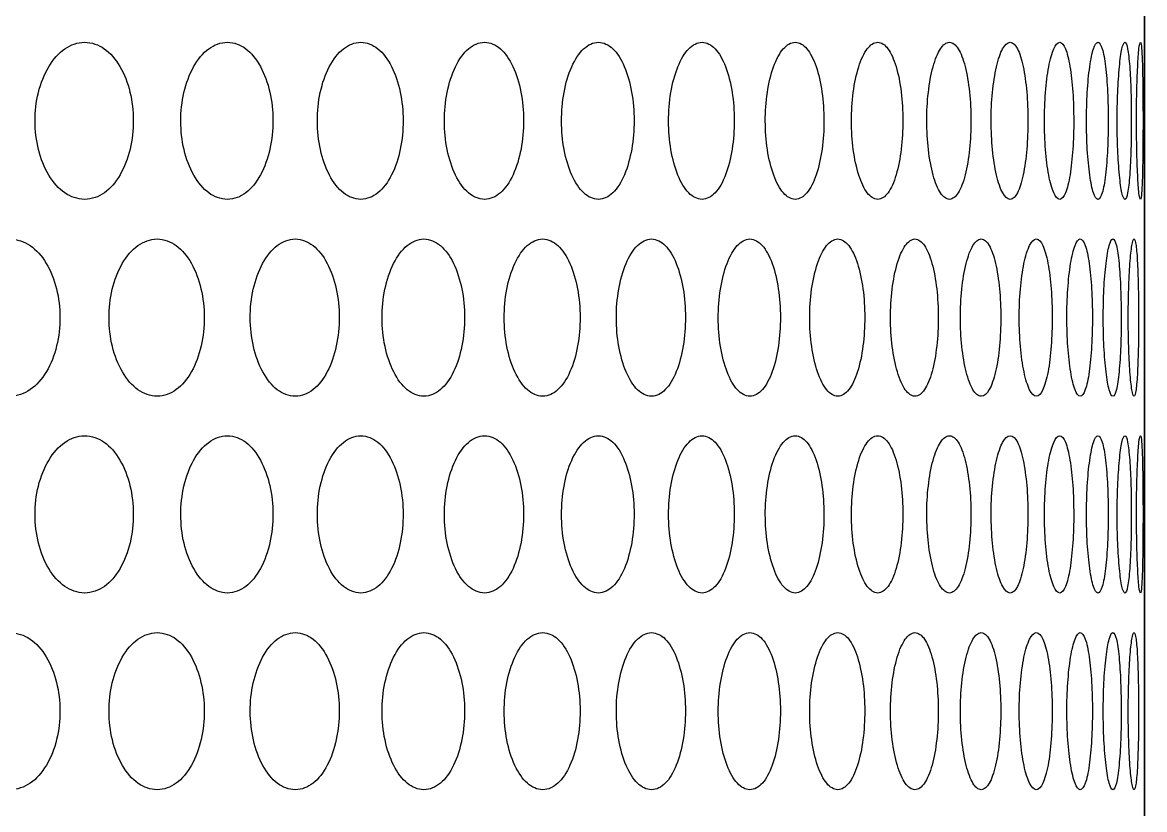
# Model space of a CAD drawing. Header units: millimetres. Extents: x 750 to 8479, y 2174 to 4333.
# Drawn here: x 1470.4 to 1527.4, y 2954.1 to 2994.1 of the extents above; entities that cross this region are included whole.
import ezdxf

# ---------------------------------------------------------------- set-up
doc = ezdxf.new("R2010")
doc.units = ezdxf.units.MM
doc.header["$LTSCALE"] = 153.67
doc.layers.get('0').update_dxf_attribs({"linetype": 'CONTINUOUS'})
doc.layers.add('02___PRT_ALL_AXES', color=7, linetype='CONTINUOUS')

msp = doc.modelspace()

# ---------------------------------------------------------------- linework, layer by layer
at = {"color": 0, "linetype": 'Continuous'}
for p, q in [((1527.40228, 3065.06162), (1527.40228, 2622.77021)), ((1527.41179, 2622.77021), (1527.41179, 3065.06162))]:
    msp.add_line(p, q, dxfattribs=at)
at = {"layer": '02___PRT_ALL_AXES', "color": 0, "linetype": 'Continuous'}
for points in [[(1473.58965, 2985.06591), (1473.22104, 2985.08775), (1472.55868, 2985.29974), (1471.71963, 2986.24269), (1471.18847, 2987.58256), (1471.01312, 2989.04925), (1471.1814, 2990.52312), (1471.71151, 2991.87762), (1472.55495, 2992.83075), (1473.21956, 2993.04428), (1473.58965, 2993.06591)], [(1473.58965, 2993.06591), (1473.95827, 2993.04407), (1474.61427, 2992.83209), (1475.43281, 2991.88914), (1475.9449, 2990.54927), (1476.11302, 2989.08257), (1475.95168, 2987.60871), (1475.4407, 2986.25421), (1474.61796, 2985.30107), (1473.95975, 2985.08754), (1473.58965, 2985.06591)], [(1480.83744, 2985.06591), (1480.49176, 2985.08775), (1479.87031, 2985.29974), (1479.08247, 2986.24269), (1478.58342, 2987.58256), (1478.41863, 2989.04925), (1478.57678, 2990.52312), (1479.07484, 2991.87762), (1479.86681, 2992.83075), (1480.49037, 2993.04428), (1480.83744, 2993.06591)], [(1480.83744, 2993.06591), (1481.18311, 2993.04407), (1481.79796, 2992.83209), (1482.56455, 2991.88914), (1483.04381, 2990.54927), (1483.20111, 2989.08257), (1483.05016, 2987.60871), (1482.57193, 2986.25421), (1481.80142, 2985.30107), (1481.1845, 2985.08754), (1480.83744, 2985.06591)], [(1487.61146, 2985.06591), (1487.28954, 2985.08775), (1486.71044, 2985.29974), (1485.97564, 2986.24269), (1485.50987, 2987.58256), (1485.35601, 2989.04925), (1485.50367, 2990.52312), (1485.96852, 2991.87762), (1486.70718, 2992.83075), (1487.28824, 2993.04428), (1487.61146, 2993.06591)], [(1487.61146, 2993.06591), (1487.93339, 2993.04407), (1488.50567, 2992.83209), (1489.2185, 2991.88914), (1489.66383, 2990.54927), (1489.80994, 2989.08257), (1489.66973, 2987.60871), (1489.22536, 2986.25421), (1488.50889, 2985.30107), (1487.93468, 2985.08754), (1487.61146, 2985.06591)], [(1493.89596, 2985.06591), (1493.59853, 2985.08775), (1493.06314, 2985.29974), (1492.38309, 2986.24269), (1491.95168, 2987.58256), (1491.80912, 2989.04925), (1491.94593, 2990.52312), (1492.3765, 2991.87762), (1493.06012, 2992.83075), (1493.59733, 2993.04428), (1493.89596, 2993.06591)], [(1493.89596, 2993.06591), (1494.19339, 2993.04407), (1494.72176, 2992.83209), (1495.37918, 2991.88914), (1495.78954, 2990.54927), (1495.92412, 2989.08257), (1495.79498, 2987.60871), (1495.38551, 2986.25421), (1494.72473, 2985.30107), (1494.19458, 2985.08754), (1493.89596, 2985.06591)], [(1499.67629, 2985.06591), (1499.40405, 2985.08775), (1498.91361, 2985.29974), (1498.28989, 2986.24269), (1497.89385, 2987.58256), (1497.76292, 2989.04925), (1497.88857, 2990.52312), (1498.28385, 2991.87762), (1498.91085, 2992.83075), (1499.40295, 2993.04428), (1499.67629, 2993.06591)], [(1499.67629, 2993.06591), (1499.94852, 2993.04407), (1500.43176, 2992.83209), (1501.03224, 2991.88914), (1501.40667, 2990.54927), (1501.52941, 2989.08257), (1501.41163, 2987.60871), (1501.03802, 2986.25421), (1500.43447, 2985.30107), (1499.94962, 2985.08754), (1499.67629, 2985.06591)], [(1504.93899, 2985.06591), (1504.69257, 2985.08775), (1504.24823, 2985.29974), (1503.6823, 2986.24269), (1503.32254, 2987.58256), (1503.20354, 2989.04925), (1503.31775, 2990.52312), (1503.67681, 2991.87762), (1504.24573, 2992.83075), (1504.69158, 2993.04428), (1504.93899, 2993.06591)], [(1504.93899, 2993.06591), (1505.1854, 2993.04407), (1505.62237, 2992.83209), (1506.16452, 2991.88914), (1506.50215, 2990.54927), (1506.61276, 2989.08257), (1506.50662, 2987.60871), (1506.16973, 2986.25421), (1505.62483, 2985.30107), (1505.18639, 2985.08754), (1504.93899, 2985.06591)], [(1509.6718, 2985.06591), (1509.45179, 2985.08775), (1509.05457, 2985.29974), (1508.54775, 2986.24269), (1508.22511, 2987.58256), (1508.11833, 2989.04925), (1508.22081, 2990.52312), (1508.54283, 2991.87762), (1509.05233, 2992.83075), (1509.4509, 2993.04428), (1509.6718, 2993.06591)], [(1509.6718, 2993.06591), (1509.89182, 2993.04407), (1510.2815, 2992.83209), (1510.76405, 2991.88914), (1511.0641, 2990.54927), (1511.16233, 2989.08257), (1511.06807, 2987.60871), (1510.76869, 2986.25421), (1510.28369, 2985.30107), (1509.89271, 2985.08754), (1509.6718, 2985.06591)], [(1513.86371, 2985.06591), (1513.67061, 2985.08775), (1513.32145, 2985.29974), (1512.87491, 2986.24269), (1512.59015, 2987.58256), (1512.49582, 2989.04925), (1512.58635, 2990.52312), (1512.87057, 2991.87762), (1513.31948, 2992.83075), (1513.66983, 2993.04428), (1513.86371, 2993.06591)], [(1513.86371, 2993.06591), (1514.05682, 2993.04407), (1514.39831, 2992.83209), (1514.82014, 2991.88914), (1515.0819, 2990.54927), (1515.16751, 2989.08257), (1515.08536, 2987.60871), (1514.82419, 2986.25421), (1514.40023, 2985.30107), (1514.0576, 2985.08754), (1513.86371, 2985.06591)], [(1517.50495, 2985.06591), (1517.33921, 2985.08775), (1517.03891, 2985.29974), (1516.6537, 2986.24269), (1516.40748, 2987.58256), (1516.32584, 2989.04925), (1516.4042, 2990.52312), (1516.64996, 2991.87762), (1517.03722, 2992.83075), (1517.33854, 2993.04428), (1517.50495, 2993.06591)], [(1517.50495, 2993.06591), (1517.6707, 2993.04407), (1517.96321, 2992.83209), (1518.32333, 2991.88914), (1518.5462, 2990.54927), (1518.61899, 2989.08257), (1518.54914, 2987.60871), (1518.32678, 2986.25421), (1517.96485, 2985.30107), (1517.67137, 2985.08754), (1517.50495, 2985.06591)], [(1520.58704, 2985.06591), (1520.44904, 2985.08775), (1520.19832, 2985.29974), (1519.87533, 2986.24269), (1519.66822, 2987.58256), (1519.59944, 2989.04925), (1519.66545, 2990.52312), (1519.87219, 2991.87762), (1520.1969, 2992.83075), (1520.44849, 2993.04428), (1520.58704, 2993.06591)], [(1520.58704, 2993.06591), (1520.72504, 2993.04407), (1520.96789, 2992.83209), (1521.26546, 2991.88914), (1521.44892, 2990.54927), (1521.50873, 2989.08257), (1521.45134, 2987.60871), (1521.26831, 2986.25421), (1520.96925, 2985.30107), (1520.7256, 2985.08754), (1520.58704, 2985.06591)], [(1523.10281, 2985.06591), (1522.99287, 2985.08775), (1522.7923, 2985.29974), (1522.53228, 2986.24269), (1522.36477, 2987.58256), (1522.30903, 2989.04925), (1522.36253, 2990.52312), (1522.52975, 2991.87762), (1522.79117, 2992.83075), (1522.99243, 2993.04428), (1523.10281, 2993.06591)], [(1523.10281, 2993.06591), (1523.21274, 2993.04407), (1523.40535, 2992.83209), (1523.63968, 2991.88914), (1523.7833, 2990.54927), (1523.82999, 2989.08257), (1523.78519, 2987.60871), (1523.64192, 2986.25421), (1523.40643, 2985.30107), (1523.21318, 2985.08754), (1523.10281, 2985.06591)], [(1525.04638, 2985.06591), (1524.96477, 2985.08775), (1524.81482, 2985.29974), (1524.61838, 2986.24269), (1524.49086, 2987.58256), (1524.44827, 2989.04925), (1524.48915, 2990.52312), (1524.61646, 2991.87762), (1524.81397, 2992.83075), (1524.96445, 2993.04428), (1525.04638, 2993.06591)], [(1525.04638, 2993.06591), (1525.128, 2993.04407), (1525.26992, 2992.83209), (1525.44047, 2991.88914), (1525.54392, 2990.54927), (1525.57738, 2989.08257), (1525.54528, 2987.60871), (1525.4421, 2986.25421), (1525.27072, 2985.30107), (1525.12832, 2985.08754), (1525.04638, 2985.06591)], [(1526.41325, 2985.06591), (1526.36015, 2985.08775), (1526.26116, 2985.29974), (1526.12876, 2986.24269), (1526.04152, 2987.58256), (1526.01219, 2989.04925), (1526.04035, 2990.52312), (1526.12746, 2991.87762), (1526.2606, 2992.83075), (1526.35994, 2993.04428), (1526.41325, 2993.06591)], [(1526.41325, 2993.06591), (1526.46635, 2993.04407), (1526.55726, 2992.83209), (1526.66363, 2991.88914), (1526.72666, 2990.54927), (1526.74681, 2989.08257), (1526.72748, 2987.60871), (1526.66464, 2986.25421), (1526.55777, 2985.30107), (1526.46656, 2985.08754), (1526.41325, 2985.06591)], [(1527.20022, 2985.06591), (1527.17576, 2985.08775), (1527.12797, 2985.29974), (1527.05992, 2986.24269), (1527.01316, 2987.58256), (1526.99716, 2989.04925), (1527.01252, 2990.52312), (1527.05924, 2991.87762), (1527.12769, 2992.83075), (1527.17566, 2993.04428), (1527.20022, 2993.06591)], [(1527.20022, 2993.06591), (1527.22468, 2993.04407), (1527.26437, 2992.83209), (1527.30631, 2991.88914), (1527.32878, 2990.54927), (1527.33558, 2989.08257), (1527.32906, 2987.60871), (1527.3067, 2986.25421), (1527.26459, 2985.30107), (1527.22478, 2985.08754), (1527.20022, 2985.06591)], [(1469.79334, 2983.06591), (1470.17311, 2983.04407), (1470.84911, 2982.83209), (1471.69293, 2981.88914), (1472.22098, 2980.54927), (1472.39436, 2979.08257), (1472.22798, 2977.60871), (1471.70106, 2976.25421), (1470.85292, 2975.30107), (1470.17463, 2975.08754), (1469.79334, 2975.06591)], [(1477.27173, 2975.06591), (1476.91449, 2975.08775), (1476.27239, 2975.29974), (1475.45871, 2976.24269), (1474.94346, 2977.58256), (1474.77333, 2979.04925), (1474.9366, 2980.52312), (1475.45084, 2981.87762), (1476.26877, 2982.83075), (1476.91305, 2983.04428), (1477.27173, 2983.06591)], [(1477.27173, 2983.06591), (1477.62898, 2983.04407), (1478.2646, 2982.83209), (1479.05739, 2981.88914), (1479.55321, 2980.54927), (1479.71596, 2979.08257), (1479.55978, 2977.60871), (1479.06502, 2976.25421), (1478.26817, 2975.30107), (1477.63042, 2975.08754), (1477.27173, 2975.06591)], [(1484.28468, 2975.06591), (1483.95079, 2975.08775), (1483.35034, 2975.29974), (1482.58879, 2976.24269), (1482.10624, 2977.58256), (1481.94687, 2979.04925), (1482.09982, 2980.52312), (1482.58142, 2981.87762), (1483.34695, 2982.83075), (1483.94944, 2983.04428), (1484.28468, 2983.06591)], [(1484.28468, 2983.06591), (1484.61858, 2983.04407), (1485.21232, 2982.83209), (1485.95224, 2981.88914), (1486.41467, 2980.54927), (1486.56642, 2979.08257), (1486.4208, 2977.60871), (1485.95936, 2976.25421), (1485.21566, 2975.30107), (1484.61992, 2975.08754), (1484.28468, 2975.06591)], [(1490.81584, 2975.06591), (1490.50608, 2975.08775), (1489.94867, 2975.29974), (1489.24104, 2976.24269), (1488.79232, 2977.58256), (1488.64406, 2979.04925), (1488.78634, 2980.52312), (1489.23419, 2981.87762), (1489.94553, 2982.83075), (1490.50483, 2983.04428), (1490.81584, 2983.06591)], [(1490.81584, 2983.06591), (1491.12561, 2983.04407), (1491.6761, 2982.83209), (1492.36143, 2981.88914), (1492.78939, 2980.54927), (1492.92978, 2979.08257), (1492.79506, 2977.60871), (1492.36802, 2976.25421), (1491.67919, 2975.30107), (1491.12686, 2975.08754), (1490.81584, 2975.06591)], [(1496.85001, 2975.06591), (1496.5651, 2975.08775), (1496.05203, 2975.29974), (1495.39996, 2976.24269), (1494.98611, 2977.58256), (1494.84932, 2979.04925), (1494.9806, 2980.52312), (1495.39364, 2981.87762), (1496.04914, 2982.83075), (1496.56395, 2983.04428), (1496.85001, 2983.06591)], [(1496.85001, 2983.06591), (1497.13493, 2983.04407), (1497.64088, 2982.83209), (1498.27002, 2981.88914), (1498.66253, 2980.54927), (1498.79122, 2979.08257), (1498.66772, 2977.60871), (1498.27607, 2976.25421), (1497.64372, 2975.30107), (1497.13607, 2975.08754), (1496.85001, 2975.06591)], [(1502.37314, 2975.06591), (1502.11373, 2975.08775), (1501.64621, 2975.29974), (1501.05121, 2976.24269), (1500.6732, 2977.58256), (1500.5482, 2979.04925), (1500.66816, 2980.52312), (1501.04544, 2981.87762), (1501.64357, 2982.83075), (1502.11269, 2983.04428), (1502.37314, 2983.06591)], [(1502.37314, 2983.06591), (1502.63254, 2983.04407), (1503.09277, 2982.83209), (1503.66425, 2981.88914), (1504.02039, 2980.54927), (1504.1371, 2979.08257), (1504.0251, 2977.60871), (1503.66975, 2976.25421), (1503.09536, 2975.30107), (1502.63358, 2975.08754), (1502.37314, 2975.06591)], [(1507.37235, 2975.06591), (1507.13907, 2975.08775), (1506.71817, 2975.29974), (1506.18163, 2976.24269), (1505.84033, 2977.58256), (1505.72741, 2979.04925), (1505.83579, 2980.52312), (1506.17643, 2981.87762), (1506.71579, 2982.83075), (1507.13813, 2983.04428), (1507.37235, 2983.06591)], [(1507.37235, 2983.06591), (1507.60563, 2983.04407), (1508.01908, 2982.83209), (1508.53158, 2981.88914), (1508.85051, 2980.54927), (1508.95496, 2979.08257), (1508.85473, 2977.60871), (1508.5365, 2976.25421), (1508.0214, 2975.30107), (1507.60657, 2975.08754), (1507.37235, 2975.06591)], [(1511.83601, 2975.06591), (1511.62939, 2975.08775), (1511.2561, 2975.29974), (1510.77927, 2976.24269), (1510.47549, 2977.58256), (1510.3749, 2979.04925), (1510.47144, 2980.52312), (1510.77465, 2981.87762), (1511.25399, 2982.83075), (1511.62856, 2983.04428), (1511.83601, 2983.06591)], [(1511.83601, 2983.06591), (1512.04263, 2983.04407), (1512.40833, 2982.83209), (1512.86065, 2981.88914), (1513.14163, 2980.54927), (1513.23358, 2979.08257), (1513.14535, 2977.60871), (1512.86499, 2976.25421), (1512.41038, 2975.30107), (1512.04346, 2975.08754), (1511.83601, 2975.06591)], [(1515.75373, 2975.06591), (1515.57425, 2975.08775), (1515.24943, 2975.29974), (1514.83343, 2976.24269), (1514.56786, 2977.58256), (1514.47985, 2979.04925), (1514.56432, 2980.52312), (1514.82939, 2981.87762), (1515.2476, 2982.83075), (1515.57353, 2983.04428), (1515.75373, 2983.06591)], [(1515.75373, 2983.06591), (1515.93321, 2983.04407), (1516.2503, 2982.83209), (1516.64138, 2981.88914), (1516.88377, 2980.54927), (1516.963, 2979.08257), (1516.88698, 2977.60871), (1516.64514, 2976.25421), (1516.25208, 2975.30107), (1515.93393, 2975.08754), (1515.75373, 2975.06591)], [(1519.11637, 2975.06591), (1518.96445, 2975.08775), (1518.68887, 2975.29974), (1518.33466, 2976.24269), (1518.10793, 2977.58256), (1518.0327, 2979.04925), (1518.1049, 2980.52312), (1518.33122, 2981.87762), (1518.68731, 2982.83075), (1518.96384, 2983.04428), (1519.11637, 2983.06591)], [(1519.11637, 2983.06591), (1519.26829, 2983.04407), (1519.53604, 2982.83209), (1519.86498, 2981.88914), (1520.06821, 2980.54927), (1520.13453, 2979.08257), (1520.07089, 2977.60871), (1519.86814, 2976.25421), (1519.53755, 2975.30107), (1519.2689, 2975.08754), (1519.11637, 2975.06591)], [(1521.91611, 2975.06591), (1521.79211, 2975.08775), (1521.5664, 2975.29974), (1521.27481, 2976.24269), (1521.08744, 2977.58256), (1521.02516, 2979.04925), (1521.08494, 2980.52312), (1521.27197, 2981.87762), (1521.56512, 2982.83075), (1521.79161, 2983.04428), (1521.91611, 2983.06591)], [(1521.91611, 2983.06591), (1522.04012, 2983.04407), (1522.2579, 2982.83209), (1522.52394, 2981.88914), (1522.68752, 2980.54927), (1522.74079, 2979.08257), (1522.68968, 2977.60871), (1522.52648, 2976.25421), (1522.25913, 2975.30107), (1522.04062, 2975.08754), (1521.91611, 2975.06591)], [(1524.14643, 2975.06591), (1524.05063, 2975.08775), (1523.87532, 2975.29974), (1523.64702, 2976.24269), (1523.49946, 2977.58256), (1523.45028, 2979.04925), (1523.49749, 2980.52312), (1523.6448, 2981.87762), (1523.87433, 2982.83075), (1524.05025, 2983.04428), (1524.14643, 2983.06591)], [(1524.14643, 2983.06591), (1524.24223, 2983.04407), (1524.40955, 2982.83209), (1524.61205, 2981.88914), (1524.73562, 2980.54927), (1524.77571, 2979.08257), (1524.73725, 2977.60871), (1524.61398, 2976.25421), (1524.41049, 2975.30107), (1524.24262, 2975.08754), (1524.14643, 2975.06591)], [(1525.80214, 2975.06591), (1525.73476, 2975.08775), (1525.61025, 2975.29974), (1525.44579, 2976.24269), (1525.33837, 2977.58256), (1525.30241, 2979.04925), (1525.33693, 2980.52312), (1525.44418, 2981.87762), (1525.60955, 2982.83075), (1525.73449, 2983.04428), (1525.80214, 2983.06591)], [(1525.80214, 2983.06591), (1525.86951, 2983.04407), (1525.98597, 2982.83209), (1526.12447, 2981.88914), (1526.20773, 2980.54927), (1526.23454, 2979.08257), (1526.20882, 2977.60871), (1526.12578, 2976.25421), (1525.98662, 2975.30107), (1525.86978, 2975.08754), (1525.80214, 2975.06591)], [(1526.87937, 2975.06591), (1526.84058, 2975.08775), (1526.76717, 2975.29974), (1526.66691, 2976.24269), (1526.59989, 2977.58256), (1526.57722, 2979.04925), (1526.59898, 2980.52312), (1526.66592, 2981.87762), (1526.76675, 2982.83075), (1526.84042, 2983.04428), (1526.87937, 2983.06591)], [(1526.87937, 2983.06591), (1526.91816, 2983.04407), (1526.98348, 2982.83209), (1527.05766, 2981.88914), (1527.10042, 2980.54927), (1527.1139, 2979.08257), (1527.10097, 2977.60871), (1527.05835, 2976.25421), (1526.98385, 2975.30107), (1526.91831, 2975.08754), (1526.87937, 2975.06591)], [(1473.58965, 2965.06591), (1473.22104, 2965.08775), (1472.55868, 2965.29974), (1471.71963, 2966.24269), (1471.18847, 2967.58256), (1471.01312, 2969.04925), (1471.1814, 2970.52312), (1471.71151, 2971.87762), (1472.55495, 2972.83075), (1473.21956, 2973.04428), (1473.58965, 2973.06591)], [(1473.58965, 2973.06591), (1473.95827, 2973.04407), (1474.61427, 2972.83209), (1475.43281, 2971.88914), (1475.9449, 2970.54927), (1476.11302, 2969.08257), (1475.95168, 2967.60871), (1475.4407, 2966.25421), (1474.61796, 2965.30107), (1473.95975, 2965.08754), (1473.58965, 2965.06591)], [(1480.83744, 2965.06591), (1480.49176, 2965.08775), (1479.87031, 2965.29974), (1479.08247, 2966.24269), (1478.58342, 2967.58256), (1478.41863, 2969.04925), (1478.57678, 2970.52312), (1479.07484, 2971.87762), (1479.86681, 2972.83075), (1480.49037, 2973.04428), (1480.83744, 2973.06591)], [(1480.83744, 2973.06591), (1481.18311, 2973.04407), (1481.79796, 2972.83209), (1482.56455, 2971.88914), (1483.04381, 2970.54927), (1483.20111, 2969.08257), (1483.05016, 2967.60871), (1482.57193, 2966.25421), (1481.80142, 2965.30107), (1481.1845, 2965.08754), (1480.83744, 2965.06591)], [(1487.61146, 2965.06591), (1487.28954, 2965.08775), (1486.71044, 2965.29974), (1485.97564, 2966.24269), (1485.50987, 2967.58256), (1485.35601, 2969.04925), (1485.50367, 2970.52312), (1485.96852, 2971.87762), (1486.70718, 2972.83075), (1487.28824, 2973.04428), (1487.61146, 2973.06591)], [(1487.61146, 2973.06591), (1487.93339, 2973.04407), (1488.50567, 2972.83209), (1489.2185, 2971.88914), (1489.66383, 2970.54927), (1489.80994, 2969.08257), (1489.66973, 2967.60871), (1489.22536, 2966.25421), (1488.50889, 2965.30107), (1487.93468, 2965.08754), (1487.61146, 2965.06591)], [(1493.89596, 2965.06591), (1493.59853, 2965.08775), (1493.06314, 2965.29974), (1492.38309, 2966.24269), (1491.95168, 2967.58256), (1491.80912, 2969.04925), (1491.94593, 2970.52312), (1492.3765, 2971.87762), (1493.06012, 2972.83075), (1493.59733, 2973.04428), (1493.89596, 2973.06591)], [(1493.89596, 2973.06591), (1494.19339, 2973.04407), (1494.72176, 2972.83209), (1495.37918, 2971.88914), (1495.78954, 2970.54927), (1495.92412, 2969.08257), (1495.79498, 2967.60871), (1495.38551, 2966.25421), (1494.72473, 2965.30107), (1494.19458, 2965.08754), (1493.89596, 2965.06591)], [(1499.67629, 2965.06591), (1499.40405, 2965.08775), (1498.91361, 2965.29974), (1498.28989, 2966.24269), (1497.89385, 2967.58256), (1497.76292, 2969.04925), (1497.88857, 2970.52312), (1498.28385, 2971.87762), (1498.91085, 2972.83075), (1499.40295, 2973.04428), (1499.67629, 2973.06591)], [(1499.67629, 2973.06591), (1499.94852, 2973.04407), (1500.43176, 2972.83209), (1501.03224, 2971.88914), (1501.40667, 2970.54927), (1501.52941, 2969.08257), (1501.41163, 2967.60871), (1501.03802, 2966.25421), (1500.43447, 2965.30107), (1499.94962, 2965.08754), (1499.67629, 2965.06591)], [(1504.93899, 2965.06591), (1504.69257, 2965.08775), (1504.24823, 2965.29974), (1503.6823, 2966.24269), (1503.32254, 2967.58256), (1503.20354, 2969.04925), (1503.31775, 2970.52312), (1503.67681, 2971.87762), (1504.24573, 2972.83075), (1504.69158, 2973.04428), (1504.93899, 2973.06591)], [(1504.93899, 2973.06591), (1505.1854, 2973.04407), (1505.62237, 2972.83209), (1506.16452, 2971.88914), (1506.50215, 2970.54927), (1506.61276, 2969.08257), (1506.50662, 2967.60871), (1506.16973, 2966.25421), (1505.62483, 2965.30107), (1505.18639, 2965.08754), (1504.93899, 2965.06591)], [(1509.6718, 2965.06591), (1509.45179, 2965.08775), (1509.05457, 2965.29974), (1508.54775, 2966.24269), (1508.22511, 2967.58256), (1508.11833, 2969.04925), (1508.22081, 2970.52312), (1508.54283, 2971.87762), (1509.05233, 2972.83075), (1509.4509, 2973.04428), (1509.6718, 2973.06591)], [(1509.6718, 2973.06591), (1509.89182, 2973.04407), (1510.2815, 2972.83209), (1510.76405, 2971.88914), (1511.0641, 2970.54927), (1511.16233, 2969.08257), (1511.06807, 2967.60871), (1510.76869, 2966.25421), (1510.28369, 2965.30107), (1509.89271, 2965.08754), (1509.6718, 2965.06591)], [(1513.86371, 2965.06591), (1513.67061, 2965.08775), (1513.32145, 2965.29974), (1512.87491, 2966.24269), (1512.59015, 2967.58256), (1512.49582, 2969.04925), (1512.58635, 2970.52312), (1512.87057, 2971.87762), (1513.31948, 2972.83075), (1513.66983, 2973.04428), (1513.86371, 2973.06591)], [(1513.86371, 2973.06591), (1514.05682, 2973.04407), (1514.39831, 2972.83209), (1514.82014, 2971.88914), (1515.0819, 2970.54927), (1515.16751, 2969.08257), (1515.08536, 2967.60871), (1514.82419, 2966.25421), (1514.40023, 2965.30107), (1514.0576, 2965.08754), (1513.86371, 2965.06591)], [(1517.50495, 2965.06591), (1517.33921, 2965.08775), (1517.03891, 2965.29974), (1516.6537, 2966.24269), (1516.40748, 2967.58256), (1516.32584, 2969.04925), (1516.4042, 2970.52312), (1516.64996, 2971.87762), (1517.03722, 2972.83075), (1517.33854, 2973.04428), (1517.50495, 2973.06591)], [(1517.50495, 2973.06591), (1517.6707, 2973.04407), (1517.96321, 2972.83209), (1518.32333, 2971.88914), (1518.5462, 2970.54927), (1518.61899, 2969.08257), (1518.54914, 2967.60871), (1518.32678, 2966.25421), (1517.96485, 2965.30107), (1517.67137, 2965.08754), (1517.50495, 2965.06591)], [(1520.58704, 2965.06591), (1520.44904, 2965.08775), (1520.19832, 2965.29974), (1519.87533, 2966.24269), (1519.66822, 2967.58256), (1519.59944, 2969.04925), (1519.66545, 2970.52312), (1519.87219, 2971.87762), (1520.1969, 2972.83075), (1520.44849, 2973.04428), (1520.58704, 2973.06591)], [(1520.58704, 2973.06591), (1520.72504, 2973.04407), (1520.96789, 2972.83209), (1521.26546, 2971.88914), (1521.44892, 2970.54927), (1521.50873, 2969.08257), (1521.45134, 2967.60871), (1521.26831, 2966.25421), (1520.96925, 2965.30107), (1520.7256, 2965.08754), (1520.58704, 2965.06591)], [(1523.10281, 2965.06591), (1522.99287, 2965.08775), (1522.7923, 2965.29974), (1522.53228, 2966.24269), (1522.36477, 2967.58256), (1522.30903, 2969.04925), (1522.36253, 2970.52312), (1522.52975, 2971.87762), (1522.79117, 2972.83075), (1522.99243, 2973.04428), (1523.10281, 2973.06591)], [(1523.10281, 2973.06591), (1523.21274, 2973.04407), (1523.40535, 2972.83209), (1523.63968, 2971.88914), (1523.7833, 2970.54927), (1523.82999, 2969.08257), (1523.78519, 2967.60871), (1523.64192, 2966.25421), (1523.40643, 2965.30107), (1523.21318, 2965.08754), (1523.10281, 2965.06591)], [(1525.04638, 2965.06591), (1524.96477, 2965.08775), (1524.81482, 2965.29974), (1524.61838, 2966.24269), (1524.49086, 2967.58256), (1524.44827, 2969.04925), (1524.48915, 2970.52312), (1524.61646, 2971.87762), (1524.81397, 2972.83075), (1524.96445, 2973.04428), (1525.04638, 2973.06591)], [(1525.04638, 2973.06591), (1525.128, 2973.04407), (1525.26992, 2972.83209), (1525.44047, 2971.88914), (1525.54392, 2970.54927), (1525.57738, 2969.08257), (1525.54528, 2967.60871), (1525.4421, 2966.25421), (1525.27072, 2965.30107), (1525.12832, 2965.08754), (1525.04638, 2965.06591)], [(1526.41325, 2965.06591), (1526.36015, 2965.08775), (1526.26116, 2965.29974), (1526.12876, 2966.24269), (1526.04152, 2967.58256), (1526.01219, 2969.04925), (1526.04035, 2970.52312), (1526.12746, 2971.87762), (1526.2606, 2972.83075), (1526.35994, 2973.04428), (1526.41325, 2973.06591)], [(1526.41325, 2973.06591), (1526.46635, 2973.04407), (1526.55726, 2972.83209), (1526.66363, 2971.88914), (1526.72666, 2970.54927), (1526.74681, 2969.08257), (1526.72748, 2967.60871), (1526.66464, 2966.25421), (1526.55777, 2965.30107), (1526.46656, 2965.08754), (1526.41325, 2965.06591)], [(1527.20022, 2965.06591), (1527.17576, 2965.08775), (1527.12797, 2965.29974), (1527.05992, 2966.24269), (1527.01316, 2967.58256), (1526.99716, 2969.04925), (1527.01252, 2970.52312), (1527.05924, 2971.87762), (1527.12769, 2972.83075), (1527.17566, 2973.04428), (1527.20022, 2973.06591)], [(1527.20022, 2973.06591), (1527.22468, 2973.04407), (1527.26437, 2972.83209), (1527.30631, 2971.88914), (1527.32878, 2970.54927), (1527.33558, 2969.08257), (1527.32906, 2967.60871), (1527.3067, 2966.25421), (1527.26459, 2965.30107), (1527.22478, 2965.08754), (1527.20022, 2965.06591)], [(1469.79334, 2963.06591), (1470.17311, 2963.04407), (1470.84911, 2962.83209), (1471.69293, 2961.88914), (1472.22098, 2960.54927), (1472.39436, 2959.08257), (1472.22798, 2957.60871), (1471.70106, 2956.25421), (1470.85292, 2955.30107), (1470.17463, 2955.08754), (1469.79334, 2955.06591)], [(1477.27173, 2955.06591), (1476.91449, 2955.08775), (1476.27239, 2955.29974), (1475.45871, 2956.24269), (1474.94346, 2957.58256), (1474.77333, 2959.04925), (1474.9366, 2960.52312), (1475.45084, 2961.87762), (1476.26877, 2962.83075), (1476.91305, 2963.04428), (1477.27173, 2963.06591)], [(1477.27173, 2963.06591), (1477.62898, 2963.04407), (1478.2646, 2962.83209), (1479.05739, 2961.88914), (1479.55321, 2960.54927), (1479.71596, 2959.08257), (1479.55978, 2957.60871), (1479.06502, 2956.25421), (1478.26817, 2955.30107), (1477.63042, 2955.08754), (1477.27173, 2955.06591)], [(1484.28468, 2955.06591), (1483.95079, 2955.08775), (1483.35034, 2955.29974), (1482.58879, 2956.24269), (1482.10624, 2957.58256), (1481.94687, 2959.04925), (1482.09982, 2960.52312), (1482.58142, 2961.87762), (1483.34695, 2962.83075), (1483.94944, 2963.04428), (1484.28468, 2963.06591)], [(1484.28468, 2963.06591), (1484.61858, 2963.04407), (1485.21232, 2962.83209), (1485.95224, 2961.88914), (1486.41467, 2960.54927), (1486.56642, 2959.08257), (1486.4208, 2957.60871), (1485.95936, 2956.25421), (1485.21566, 2955.30107), (1484.61992, 2955.08754), (1484.28468, 2955.06591)], [(1490.81584, 2955.06591), (1490.50608, 2955.08775), (1489.94867, 2955.29974), (1489.24104, 2956.24269), (1488.79232, 2957.58256), (1488.64406, 2959.04925), (1488.78634, 2960.52312), (1489.23419, 2961.87762), (1489.94553, 2962.83075), (1490.50483, 2963.04428), (1490.81584, 2963.06591)], [(1490.81584, 2963.06591), (1491.12561, 2963.04407), (1491.6761, 2962.83209), (1492.36143, 2961.88914), (1492.78939, 2960.54927), (1492.92978, 2959.08257), (1492.79506, 2957.60871), (1492.36802, 2956.25421), (1491.67919, 2955.30107), (1491.12686, 2955.08754), (1490.81584, 2955.06591)], [(1496.85001, 2955.06591), (1496.5651, 2955.08775), (1496.05203, 2955.29974), (1495.39996, 2956.24269), (1494.98611, 2957.58256), (1494.84932, 2959.04925), (1494.9806, 2960.52312), (1495.39364, 2961.87762), (1496.04914, 2962.83075), (1496.56395, 2963.04428), (1496.85001, 2963.06591)], [(1496.85001, 2963.06591), (1497.13493, 2963.04407), (1497.64088, 2962.83209), (1498.27002, 2961.88914), (1498.66253, 2960.54927), (1498.79122, 2959.08257), (1498.66772, 2957.60871), (1498.27607, 2956.25421), (1497.64372, 2955.30107), (1497.13607, 2955.08754), (1496.85001, 2955.06591)], [(1502.37314, 2955.06591), (1502.11373, 2955.08775), (1501.64621, 2955.29974), (1501.05121, 2956.24269), (1500.6732, 2957.58256), (1500.5482, 2959.04925), (1500.66816, 2960.52312), (1501.04544, 2961.87762), (1501.64357, 2962.83075), (1502.11269, 2963.04428), (1502.37314, 2963.06591)], [(1502.37314, 2963.06591), (1502.63254, 2963.04407), (1503.09277, 2962.83209), (1503.66425, 2961.88914), (1504.02039, 2960.54927), (1504.1371, 2959.08257), (1504.0251, 2957.60871), (1503.66975, 2956.25421), (1503.09536, 2955.30107), (1502.63358, 2955.08754), (1502.37314, 2955.06591)], [(1507.37235, 2955.06591), (1507.13907, 2955.08775), (1506.71817, 2955.29974), (1506.18163, 2956.24269), (1505.84033, 2957.58256), (1505.72741, 2959.04925), (1505.83579, 2960.52312), (1506.17643, 2961.87762), (1506.71579, 2962.83075), (1507.13813, 2963.04428), (1507.37235, 2963.06591)], [(1507.37235, 2963.06591), (1507.60563, 2963.04407), (1508.01908, 2962.83209), (1508.53158, 2961.88914), (1508.85051, 2960.54927), (1508.95496, 2959.08257), (1508.85473, 2957.60871), (1508.5365, 2956.25421), (1508.0214, 2955.30107), (1507.60657, 2955.08754), (1507.37235, 2955.06591)], [(1511.83601, 2955.06591), (1511.62939, 2955.08775), (1511.2561, 2955.29974), (1510.77927, 2956.24269), (1510.47549, 2957.58256), (1510.3749, 2959.04925), (1510.47144, 2960.52312), (1510.77465, 2961.87762), (1511.25399, 2962.83075), (1511.62856, 2963.04428), (1511.83601, 2963.06591)], [(1511.83601, 2963.06591), (1512.04263, 2963.04407), (1512.40833, 2962.83209), (1512.86065, 2961.88914), (1513.14163, 2960.54927), (1513.23358, 2959.08257), (1513.14535, 2957.60871), (1512.86499, 2956.25421), (1512.41038, 2955.30107), (1512.04346, 2955.08754), (1511.83601, 2955.06591)], [(1515.75373, 2955.06591), (1515.57425, 2955.08775), (1515.24943, 2955.29974), (1514.83343, 2956.24269), (1514.56786, 2957.58256), (1514.47985, 2959.04925), (1514.56432, 2960.52312), (1514.82939, 2961.87762), (1515.2476, 2962.83075), (1515.57353, 2963.04428), (1515.75373, 2963.06591)], [(1515.75373, 2963.06591), (1515.93321, 2963.04407), (1516.2503, 2962.83209), (1516.64138, 2961.88914), (1516.88377, 2960.54927), (1516.963, 2959.08257), (1516.88698, 2957.60871), (1516.64514, 2956.25421), (1516.25208, 2955.30107), (1515.93393, 2955.08754), (1515.75373, 2955.06591)], [(1519.11637, 2955.06591), (1518.96445, 2955.08775), (1518.68887, 2955.29974), (1518.33466, 2956.24269), (1518.10793, 2957.58256), (1518.0327, 2959.04925), (1518.1049, 2960.52312), (1518.33122, 2961.87762), (1518.68731, 2962.83075), (1518.96384, 2963.04428), (1519.11637, 2963.06591)], [(1519.11637, 2963.06591), (1519.26829, 2963.04407), (1519.53604, 2962.83209), (1519.86498, 2961.88914), (1520.06821, 2960.54927), (1520.13453, 2959.08257), (1520.07089, 2957.60871), (1519.86814, 2956.25421), (1519.53755, 2955.30107), (1519.2689, 2955.08754), (1519.11637, 2955.06591)], [(1521.91611, 2955.06591), (1521.79211, 2955.08775), (1521.5664, 2955.29974), (1521.27481, 2956.24269), (1521.08744, 2957.58256), (1521.02516, 2959.04925), (1521.08494, 2960.52312), (1521.27197, 2961.87762), (1521.56512, 2962.83075), (1521.79161, 2963.04428), (1521.91611, 2963.06591)], [(1521.91611, 2963.06591), (1522.04012, 2963.04407), (1522.2579, 2962.83209), (1522.52394, 2961.88914), (1522.68752, 2960.54927), (1522.74079, 2959.08257), (1522.68968, 2957.60871), (1522.52648, 2956.25421), (1522.25913, 2955.30107), (1522.04062, 2955.08754), (1521.91611, 2955.06591)], [(1524.14643, 2955.06591), (1524.05063, 2955.08775), (1523.87532, 2955.29974), (1523.64702, 2956.24269), (1523.49946, 2957.58256), (1523.45028, 2959.04925), (1523.49749, 2960.52312), (1523.6448, 2961.87762), (1523.87433, 2962.83075), (1524.05025, 2963.04428), (1524.14643, 2963.06591)], [(1524.14643, 2963.06591), (1524.24223, 2963.04407), (1524.40955, 2962.83209), (1524.61205, 2961.88914), (1524.73562, 2960.54927), (1524.77571, 2959.08257), (1524.73725, 2957.60871), (1524.61398, 2956.25421), (1524.41049, 2955.30107), (1524.24262, 2955.08754), (1524.14643, 2955.06591)], [(1525.80214, 2955.06591), (1525.73476, 2955.08775), (1525.61025, 2955.29974), (1525.44579, 2956.24269), (1525.33837, 2957.58256), (1525.30241, 2959.04925), (1525.33693, 2960.52312), (1525.44418, 2961.87762), (1525.60955, 2962.83075), (1525.73449, 2963.04428), (1525.80214, 2963.06591)], [(1525.80214, 2963.06591), (1525.86951, 2963.04407), (1525.98597, 2962.83209), (1526.12447, 2961.88914), (1526.20773, 2960.54927), (1526.23454, 2959.08257), (1526.20882, 2957.60871), (1526.12578, 2956.25421), (1525.98662, 2955.30107), (1525.86978, 2955.08754), (1525.80214, 2955.06591)], [(1526.87937, 2955.06591), (1526.84058, 2955.08775), (1526.76717, 2955.29974), (1526.66691, 2956.24269), (1526.59989, 2957.58256), (1526.57722, 2959.04925), (1526.59898, 2960.52312), (1526.66592, 2961.87762), (1526.76675, 2962.83075), (1526.84042, 2963.04428), (1526.87937, 2963.06591)], [(1526.87937, 2963.06591), (1526.91816, 2963.04407), (1526.98348, 2962.83209), (1527.05766, 2961.88914), (1527.10042, 2960.54927), (1527.1139, 2959.08257), (1527.10097, 2957.60871), (1527.05835, 2956.25421), (1526.98385, 2955.30107), (1526.91831, 2955.08754), (1526.87937, 2955.06591)]]:
    msp.add_open_spline(points, degree=3, dxfattribs=at)

doc.saveas('drawing.dxf')
